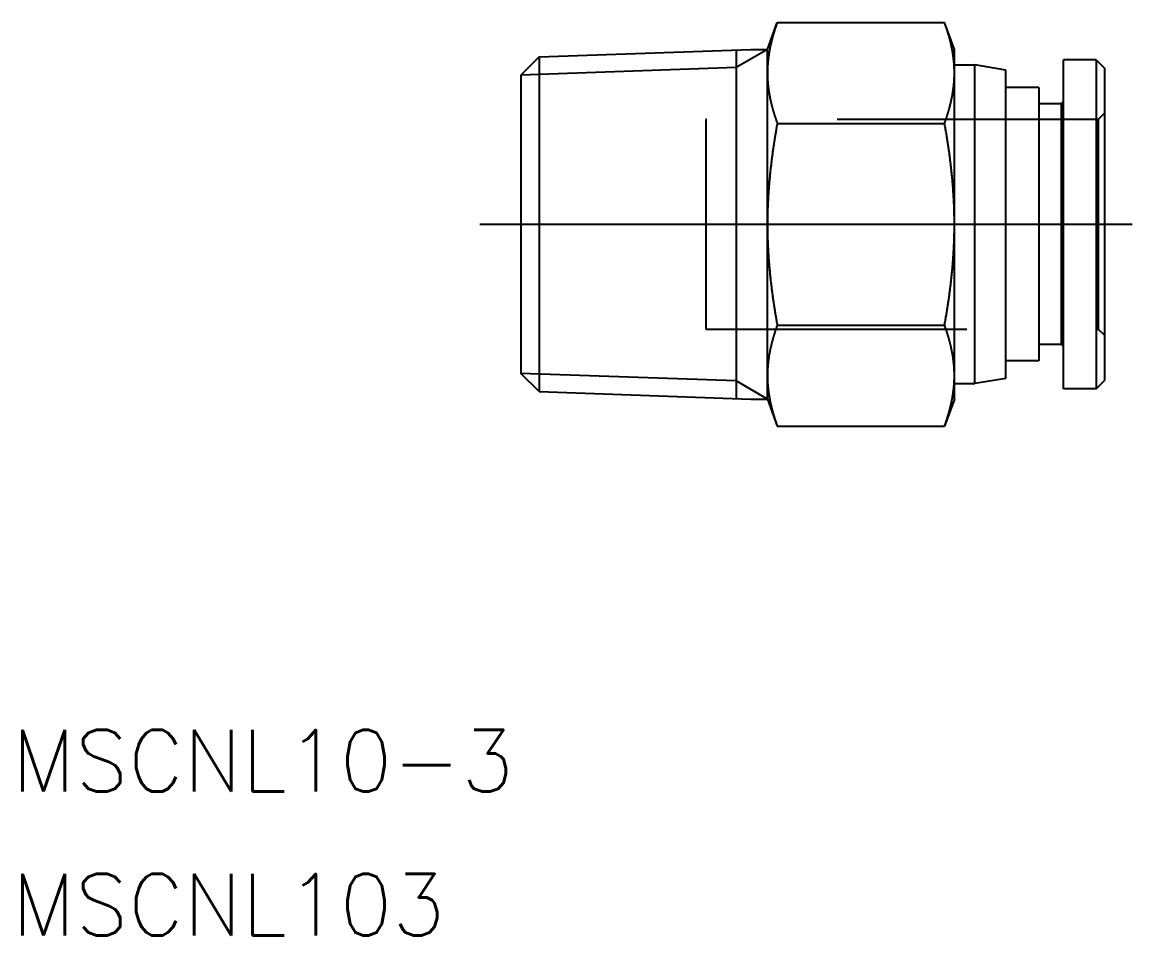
# Model space of a CAD drawing. Extents: x -76.4 to 11.2, y -34.6 to 11.8.
# Drawn here: x -76.4 to -21.8, y -34.6 to 9.8 of the extents above; entities that cross this region are included whole.
import ezdxf

# ---------------------------------------------------------------- set-up
doc = ezdxf.new("R2010")
doc.units = 0
doc.linetypes.add('CENTER', pattern=[50.8, 31.75, -6.35, 6.35, -6.35])
doc.linetypes.add('DASHED', pattern=[19.05, 12.7, -6.35])
doc.layers.get('0').update_dxf_attribs({"linetype": 'CONTINUOUS'})
doc.layers.add('CENTER', color=1, linetype='CENTER')
doc.styles.get("Standard").update_dxf_attribs({"font": 'txt.shx', "height": 3, "bigfont": 'bigfont.shx'})

msp = doc.modelspace()

# ---------------------------------------------------------------- linework, layer by layer
at = {"color": 7, "linetype": 'CONTINUOUS'}
for p, q in [((-40.153, 8.5), (-39.674, 9.815)), ((-39.674, 9.815), (-31.532, 9.815)), ((-31.053, 8.5), (-31.532, 9.815)), ((-51.266, 8.14), (-40.964, 8.5)), ((-41.679, 8.475), (-41.679, -8.475)), ((-40.964, 8.5), (-40.153, 8.5)), ((-40.153, 7.361), (-40.153, 8.5)), ((-31.053, 7.361), (-31.053, 8.5)), ((-51.266, 8.14), (-52.153, 7.253)), ((-51.266, 8.14), (-51.266, -8.14)), ((-31.053, 7.75), (-30.053, 7.75)), ((-30.053, -7.75), (-30.053, 7.75)), ((-28.553, 7.5), (-30.053, 7.75)), ((-25.753, -8), (-25.753, 8)), ((-24.153, 8), (-25.753, 8)), ((-24.153, 8), (-24.153, -8)), ((-24.153, 8), (-23.753, 7.6)), ((-52.153, 7.253), (-52.153, -7.253)), ((-40.153, 0), (-40.153, 7.361)), ((-31.053, 0), (-31.053, 7.361)), ((-28.553, -7.5), (-28.553, 7.5)), ((-23.753, 7.6), (-23.753, -7.6)), ((-26.953, 6.65), (-28.553, 6.65)), ((-26.953, 6.65), (-26.953, -6.65)), ((-25.853, 5.85), (-26.953, 5.85)), ((-25.853, 5.85), (-25.753, 5.95)), ((-25.853, 5.85), (-25.853, -5.85)), ((-39.674, 4.907), (-31.532, 4.907)), ((-40.153, -7.361), (-40.153, 0)), ((-31.053, -7.361), (-31.053, 0)), ((-39.674, -4.907), (-31.532, -4.907)), ((-25.853, -5.85), (-26.953, -5.85)), ((-25.853, -5.85), (-25.753, -5.95)), ((-26.953, -6.65), (-28.553, -6.65)), ((-51.266, -8.14), (-52.153, -7.253)), ((-40.153, -8.5), (-40.153, -7.361)), ((-31.053, -8.5), (-31.053, -7.361)), ((-28.553, -7.5), (-30.053, -7.75)), ((-24.153, -8), (-23.753, -7.6)), ((-51.266, -8.14), (-40.964, -8.5)), ((-31.053, -7.75), (-30.053, -7.75)), ((-24.153, -8), (-25.753, -8)), ((-40.964, -8.5), (-40.153, -8.5)), ((-40.153, -8.5), (-39.674, -9.815)), ((-31.053, -8.5), (-31.532, -9.815)), ((-39.674, -9.815), (-31.532, -9.815))]:
    msp.add_line(p, q, dxfattribs=at)
at = {"color": 3, "linetype": 'CONTINUOUS'}
for p, q in [((-40.153, 8.5), (-41.679, 7.619)), ((-41.679, 7.619), (-52.153, 7.253)), ((-41.679, -7.619), (-52.153, -7.253)), ((-40.153, -8.5), (-41.679, -7.619))]:
    msp.add_line(p, q, dxfattribs=at)
at = {"color": 3, "linetype": 'DASHED'}
for p, q in [((-24.053, 5.1), (-43.153, 5.1)), ((-43.153, 5.1), (-43.153, -5.1)), ((-23.753, 5.4), (-24.053, 5.1)), ((-24.053, 5.1), (-24.053, -5.1)), ((-43.153, -5.1), (-24.053, -5.1)), ((-24.053, -5.1), (-23.753, -5.4))]:
    msp.add_line(p, q, dxfattribs=at)
at = {"color": 7}
for points in [[(-39.675, 9.815, 0), (-39.684, 9.787, 0), (-39.694, 9.76, 0), (-39.704, 9.732, 0), (-39.714, 9.705, 0), (-39.723, 9.678, 0), (-39.733, 9.651, 0), (-39.742, 9.623, 0), (-39.751, 9.596, 0), (-39.761, 9.569, 0), (-39.77, 9.542, 0), (-39.778, 9.515, 0), (-39.787, 9.489, 0), (-39.796, 9.462, 0), (-39.804, 9.435, 0), (-39.813, 9.408, 0), (-39.821, 9.382, 0), (-39.83, 9.355, 0), (-39.838, 9.329, 0), (-39.846, 9.302, 0), (-39.854, 9.276, 0), (-39.861, 9.25, 0), (-39.869, 9.223, 0), (-39.877, 9.197, 0), (-39.884, 9.171, 0), (-39.892, 9.145, 0), (-39.899, 9.119, 0), (-39.906, 9.093, 0), (-39.913, 9.067, 0), (-39.92, 9.041, 0), (-39.927, 9.015, 0), (-39.934, 8.989, 0), (-39.941, 8.963, 0), (-39.947, 8.937, 0), (-39.954, 8.912, 0), (-39.96, 8.886, 0), (-39.966, 8.86, 0), (-39.972, 8.835, 0), (-39.978, 8.809, 0), (-39.984, 8.783, 0), (-39.99, 8.758, 0), (-39.996, 8.732, 0), (-40.002, 8.707, 0), (-40.007, 8.681, 0), (-40.013, 8.656, 0), (-40.018, 8.63, 0), (-40.023, 8.605, 0), (-40.029, 8.58, 0), (-40.033, 8.554, 0), (-40.038, 8.529, 0), (-40.043, 8.503, 0), (-40.048, 8.478, 0), (-40.053, 8.453, 0), (-40.057, 8.428, 0), (-40.062, 8.402, 0), (-40.066, 8.377, 0), (-40.07, 8.352, 0), (-40.074, 8.326, 0), (-40.078, 8.301, 0), (-40.082, 8.276, 0), (-40.086, 8.251, 0), (-40.09, 8.226, 0), (-40.093, 8.2, 0), (-40.097, 8.175, 0), (-40.1, 8.15, 0), (-40.104, 8.125, 0), (-40.107, 8.099, 0), (-40.11, 8.074, 0), (-40.113, 8.049, 0), (-40.116, 8.024, 0), (-40.118, 7.998, 0), (-40.121, 7.973, 0), (-40.124, 7.948, 0), (-40.126, 7.923, 0), (-40.129, 7.897, 0), (-40.131, 7.872, 0), (-40.133, 7.847, 0), (-40.135, 7.821, 0), (-40.137, 7.796, 0), (-40.139, 7.771, 0), (-40.141, 7.745, 0), (-40.142, 7.72, 0), (-40.144, 7.695, 0), (-40.145, 7.669, 0), (-40.146, 7.644, 0), (-40.147, 7.618, 0), (-40.148, 7.593, 0), (-40.15, 7.567, 0), (-40.15, 7.541, 0), (-40.151, 7.516, 0), (-40.152, 7.49, 0), (-40.152, 7.464, 0), (-40.153, 7.439, 0), (-40.153, 7.413, 0), (-40.153, 7.387, 0), (-40.153, 7.361, 0)], [(-31.053, 7.361, 0), (-31.053, 7.387, 0), (-31.053, 7.413, 0), (-31.054, 7.439, 0), (-31.054, 7.464, 0), (-31.055, 7.49, 0), (-31.055, 7.516, 0), (-31.056, 7.541, 0), (-31.057, 7.567, 0), (-31.058, 7.593, 0), (-31.059, 7.618, 0), (-31.06, 7.644, 0), (-31.061, 7.669, 0), (-31.063, 7.695, 0), (-31.064, 7.72, 0), (-31.066, 7.745, 0), (-31.067, 7.771, 0), (-31.069, 7.796, 0), (-31.071, 7.821, 0), (-31.073, 7.847, 0), (-31.075, 7.872, 0), (-31.078, 7.897, 0), (-31.08, 7.923, 0), (-31.082, 7.948, 0), (-31.085, 7.973, 0), (-31.088, 7.998, 0), (-31.09, 8.024, 0), (-31.093, 8.049, 0), (-31.096, 8.074, 0), (-31.099, 8.099, 0), (-31.103, 8.125, 0), (-31.106, 8.15, 0), (-31.109, 8.175, 0), (-31.113, 8.2, 0), (-31.116, 8.226, 0), (-31.12, 8.251, 0), (-31.124, 8.276, 0), (-31.128, 8.301, 0), (-31.132, 8.326, 0), (-31.136, 8.352, 0), (-31.14, 8.377, 0), (-31.145, 8.402, 0), (-31.149, 8.428, 0), (-31.154, 8.453, 0), (-31.158, 8.478, 0), (-31.163, 8.503, 0), (-31.168, 8.529, 0), (-31.173, 8.554, 0), (-31.178, 8.58, 0), (-31.183, 8.605, 0), (-31.188, 8.63, 0), (-31.193, 8.656, 0), (-31.199, 8.681, 0), (-31.204, 8.707, 0), (-31.21, 8.732, 0), (-31.216, 8.758, 0), (-31.222, 8.783, 0), (-31.228, 8.809, 0), (-31.234, 8.835, 0), (-31.24, 8.86, 0), (-31.246, 8.886, 0), (-31.253, 8.912, 0), (-31.259, 8.937, 0), (-31.266, 8.963, 0), (-31.272, 8.989, 0), (-31.279, 9.015, 0), (-31.286, 9.041, 0), (-31.293, 9.067, 0), (-31.3, 9.093, 0), (-31.307, 9.119, 0), (-31.314, 9.145, 0), (-31.322, 9.171, 0), (-31.329, 9.197, 0), (-31.337, 9.223, 0), (-31.345, 9.25, 0), (-31.353, 9.276, 0), (-31.36, 9.302, 0), (-31.369, 9.329, 0), (-31.377, 9.355, 0), (-31.385, 9.382, 0), (-31.393, 9.408, 0), (-31.402, 9.435, 0), (-31.41, 9.462, 0), (-31.419, 9.489, 0), (-31.428, 9.515, 0), (-31.437, 9.542, 0), (-31.446, 9.569, 0), (-31.455, 9.596, 0), (-31.464, 9.623, 0), (-31.473, 9.651, 0), (-31.483, 9.678, 0), (-31.492, 9.705, 0), (-31.502, 9.732, 0), (-31.512, 9.76, 0), (-31.522, 9.787, 0), (-31.532, 9.815, 0)], [(-40.153, 7.361, 0), (-40.153, 7.335, 0), (-40.153, 7.31, 0), (-40.153, 7.284, 0), (-40.152, 7.258, 0), (-40.152, 7.232, 0), (-40.151, 7.207, 0), (-40.15, 7.181, 0), (-40.15, 7.155, 0), (-40.148, 7.13, 0), (-40.147, 7.104, 0), (-40.146, 7.079, 0), (-40.145, 7.053, 0), (-40.144, 7.028, 0), (-40.142, 7.002, 0), (-40.141, 6.977, 0), (-40.139, 6.952, 0), (-40.137, 6.926, 0), (-40.135, 6.901, 0), (-40.133, 6.876, 0), (-40.131, 6.85, 0), (-40.129, 6.825, 0), (-40.126, 6.8, 0), (-40.124, 6.774, 0), (-40.121, 6.749, 0), (-40.118, 6.724, 0), (-40.116, 6.699, 0), (-40.113, 6.673, 0), (-40.11, 6.648, 0), (-40.107, 6.623, 0), (-40.104, 6.598, 0), (-40.1, 6.573, 0), (-40.097, 6.547, 0), (-40.093, 6.522, 0), (-40.09, 6.497, 0), (-40.086, 6.472, 0), (-40.082, 6.446, 0), (-40.078, 6.421, 0), (-40.074, 6.396, 0), (-40.07, 6.371, 0), (-40.066, 6.345, 0), (-40.062, 6.32, 0), (-40.057, 6.295, 0), (-40.053, 6.27, 0), (-40.048, 6.244, 0), (-40.043, 6.219, 0), (-40.038, 6.194, 0), (-40.033, 6.168, 0), (-40.029, 6.143, 0), (-40.023, 6.118, 0), (-40.018, 6.092, 0), (-40.013, 6.067, 0), (-40.007, 6.041, 0), (-40.002, 6.016, 0), (-39.996, 5.99, 0), (-39.99, 5.965, 0), (-39.984, 5.939, 0), (-39.978, 5.914, 0), (-39.972, 5.888, 0), (-39.966, 5.862, 0), (-39.96, 5.837, 0), (-39.954, 5.811, 0), (-39.947, 5.785, 0), (-39.941, 5.759, 0), (-39.934, 5.733, 0), (-39.927, 5.708, 0), (-39.92, 5.682, 0), (-39.913, 5.656, 0), (-39.906, 5.63, 0), (-39.899, 5.604, 0), (-39.892, 5.578, 0), (-39.884, 5.551, 0), (-39.877, 5.525, 0), (-39.869, 5.499, 0), (-39.861, 5.473, 0), (-39.854, 5.446, 0), (-39.846, 5.42, 0), (-39.838, 5.394, 0), (-39.83, 5.367, 0), (-39.821, 5.341, 0), (-39.813, 5.314, 0), (-39.804, 5.287, 0), (-39.796, 5.261, 0), (-39.787, 5.234, 0), (-39.778, 5.207, 0), (-39.77, 5.18, 0), (-39.761, 5.153, 0), (-39.751, 5.126, 0), (-39.742, 5.099, 0), (-39.733, 5.072, 0), (-39.723, 5.045, 0), (-39.714, 5.017, 0), (-39.704, 4.99, 0), (-39.694, 4.963, 0), (-39.684, 4.935, 0), (-39.675, 4.907, 0)], [(-31.532, 4.907, 0), (-31.522, 4.935, 0), (-31.512, 4.963, 0), (-31.502, 4.99, 0), (-31.492, 5.017, 0), (-31.483, 5.045, 0), (-31.473, 5.072, 0), (-31.464, 5.099, 0), (-31.455, 5.126, 0), (-31.446, 5.153, 0), (-31.437, 5.18, 0), (-31.428, 5.207, 0), (-31.419, 5.234, 0), (-31.41, 5.261, 0), (-31.402, 5.287, 0), (-31.393, 5.314, 0), (-31.385, 5.341, 0), (-31.377, 5.367, 0), (-31.369, 5.394, 0), (-31.36, 5.42, 0), (-31.353, 5.446, 0), (-31.345, 5.473, 0), (-31.337, 5.499, 0), (-31.329, 5.525, 0), (-31.322, 5.551, 0), (-31.314, 5.578, 0), (-31.307, 5.604, 0), (-31.3, 5.63, 0), (-31.293, 5.656, 0), (-31.286, 5.682, 0), (-31.279, 5.708, 0), (-31.272, 5.733, 0), (-31.266, 5.759, 0), (-31.259, 5.785, 0), (-31.253, 5.811, 0), (-31.246, 5.837, 0), (-31.24, 5.862, 0), (-31.234, 5.888, 0), (-31.228, 5.914, 0), (-31.222, 5.939, 0), (-31.216, 5.965, 0), (-31.21, 5.99, 0), (-31.204, 6.016, 0), (-31.199, 6.041, 0), (-31.193, 6.067, 0), (-31.188, 6.092, 0), (-31.183, 6.118, 0), (-31.178, 6.143, 0), (-31.173, 6.168, 0), (-31.168, 6.194, 0), (-31.163, 6.219, 0), (-31.158, 6.244, 0), (-31.154, 6.27, 0), (-31.149, 6.295, 0), (-31.145, 6.32, 0), (-31.14, 6.345, 0), (-31.136, 6.371, 0), (-31.132, 6.396, 0), (-31.128, 6.421, 0), (-31.124, 6.446, 0), (-31.12, 6.472, 0), (-31.116, 6.497, 0), (-31.113, 6.522, 0), (-31.109, 6.547, 0), (-31.106, 6.573, 0), (-31.103, 6.598, 0), (-31.099, 6.623, 0), (-31.096, 6.648, 0), (-31.093, 6.673, 0), (-31.09, 6.699, 0), (-31.088, 6.724, 0), (-31.085, 6.749, 0), (-31.082, 6.774, 0), (-31.08, 6.8, 0), (-31.078, 6.825, 0), (-31.075, 6.85, 0), (-31.073, 6.876, 0), (-31.071, 6.901, 0), (-31.069, 6.926, 0), (-31.067, 6.952, 0), (-31.066, 6.977, 0), (-31.064, 7.002, 0), (-31.063, 7.028, 0), (-31.061, 7.053, 0), (-31.06, 7.079, 0), (-31.059, 7.104, 0), (-31.058, 7.13, 0), (-31.057, 7.155, 0), (-31.056, 7.181, 0), (-31.055, 7.207, 0), (-31.055, 7.232, 0), (-31.054, 7.258, 0), (-31.054, 7.284, 0), (-31.053, 7.31, 0), (-31.053, 7.335, 0), (-31.053, 7.361, 0)], [(-39.675, 4.907, 0), (-39.684, 4.852, 0), (-39.694, 4.797, 0), (-39.704, 4.742, 0), (-39.714, 4.688, 0), (-39.723, 4.633, 0), (-39.733, 4.579, 0), (-39.742, 4.524, 0), (-39.751, 4.47, 0), (-39.761, 4.416, 0), (-39.77, 4.362, 0), (-39.778, 4.308, 0), (-39.787, 4.255, 0), (-39.796, 4.201, 0), (-39.804, 4.148, 0), (-39.813, 4.094, 0), (-39.821, 4.041, 0), (-39.83, 3.988, 0), (-39.838, 3.935, 0), (-39.846, 3.882, 0), (-39.854, 3.83, 0), (-39.861, 3.777, 0), (-39.869, 3.724, 0), (-39.877, 3.672, 0), (-39.884, 3.62, 0), (-39.892, 3.567, 0), (-39.899, 3.515, 0), (-39.906, 3.463, 0), (-39.913, 3.411, 0), (-39.92, 3.359, 0), (-39.927, 3.307, 0), (-39.934, 3.256, 0), (-39.941, 3.204, 0), (-39.947, 3.152, 0), (-39.954, 3.101, 0), (-39.96, 3.049, 0), (-39.966, 2.998, 0), (-39.972, 2.947, 0), (-39.978, 2.895, 0), (-39.984, 2.844, 0), (-39.99, 2.793, 0), (-39.996, 2.742, 0), (-40.002, 2.691, 0), (-40.007, 2.64, 0), (-40.013, 2.589, 0), (-40.018, 2.538, 0), (-40.023, 2.487, 0), (-40.029, 2.437, 0), (-40.033, 2.386, 0), (-40.038, 2.335, 0), (-40.043, 2.284, 0), (-40.048, 2.234, 0), (-40.053, 2.183, 0), (-40.057, 2.133, 0), (-40.062, 2.082, 0), (-40.066, 2.032, 0), (-40.07, 1.981, 0), (-40.074, 1.93, 0), (-40.078, 1.88, 0), (-40.082, 1.83, 0), (-40.086, 1.779, 0), (-40.09, 1.729, 0), (-40.093, 1.678, 0), (-40.097, 1.628, 0), (-40.1, 1.577, 0), (-40.104, 1.527, 0), (-40.107, 1.476, 0), (-40.11, 1.426, 0), (-40.113, 1.375, 0), (-40.116, 1.325, 0), (-40.118, 1.275, 0), (-40.121, 1.224, 0), (-40.124, 1.173, 0), (-40.126, 1.123, 0), (-40.129, 1.072, 0), (-40.131, 1.022, 0), (-40.133, 0.971, 0), (-40.135, 0.921, 0), (-40.137, 0.87, 0), (-40.139, 0.819, 0), (-40.141, 0.768, 0), (-40.142, 0.717, 0), (-40.144, 0.667, 0), (-40.145, 0.616, 0), (-40.146, 0.565, 0), (-40.147, 0.514, 0), (-40.148, 0.463, 0), (-40.15, 0.412, 0), (-40.15, 0.36, 0), (-40.151, 0.309, 0), (-40.152, 0.258, 0), (-40.152, 0.206, 0), (-40.153, 0.155, 0), (-40.153, 0.103, 0), (-40.153, 0.052, 0), (-40.153, 0, 0)], [(-31.053, 0, 0), (-31.053, 0.052, 0), (-31.053, 0.103, 0), (-31.054, 0.155, 0), (-31.054, 0.206, 0), (-31.055, 0.258, 0), (-31.055, 0.309, 0), (-31.056, 0.36, 0), (-31.057, 0.412, 0), (-31.058, 0.463, 0), (-31.059, 0.514, 0), (-31.06, 0.565, 0), (-31.061, 0.616, 0), (-31.063, 0.667, 0), (-31.064, 0.717, 0), (-31.066, 0.768, 0), (-31.067, 0.819, 0), (-31.069, 0.87, 0), (-31.071, 0.921, 0), (-31.073, 0.971, 0), (-31.075, 1.022, 0), (-31.078, 1.072, 0), (-31.08, 1.123, 0), (-31.082, 1.173, 0), (-31.085, 1.224, 0), (-31.088, 1.275, 0), (-31.09, 1.325, 0), (-31.093, 1.375, 0), (-31.096, 1.426, 0), (-31.099, 1.476, 0), (-31.103, 1.527, 0), (-31.106, 1.577, 0), (-31.109, 1.628, 0), (-31.113, 1.678, 0), (-31.116, 1.729, 0), (-31.12, 1.779, 0), (-31.124, 1.83, 0), (-31.128, 1.88, 0), (-31.132, 1.93, 0), (-31.136, 1.981, 0), (-31.14, 2.032, 0), (-31.145, 2.082, 0), (-31.149, 2.133, 0), (-31.154, 2.183, 0), (-31.158, 2.234, 0), (-31.163, 2.284, 0), (-31.168, 2.335, 0), (-31.173, 2.386, 0), (-31.178, 2.437, 0), (-31.183, 2.487, 0), (-31.188, 2.538, 0), (-31.193, 2.589, 0), (-31.199, 2.64, 0), (-31.204, 2.691, 0), (-31.21, 2.742, 0), (-31.216, 2.793, 0), (-31.222, 2.844, 0), (-31.228, 2.895, 0), (-31.234, 2.947, 0), (-31.24, 2.998, 0), (-31.246, 3.049, 0), (-31.253, 3.101, 0), (-31.259, 3.152, 0), (-31.266, 3.204, 0), (-31.272, 3.256, 0), (-31.279, 3.307, 0), (-31.286, 3.359, 0), (-31.293, 3.411, 0), (-31.3, 3.463, 0), (-31.307, 3.515, 0), (-31.314, 3.567, 0), (-31.322, 3.62, 0), (-31.329, 3.672, 0), (-31.337, 3.724, 0), (-31.345, 3.777, 0), (-31.353, 3.83, 0), (-31.36, 3.882, 0), (-31.369, 3.935, 0), (-31.377, 3.988, 0), (-31.385, 4.041, 0), (-31.393, 4.094, 0), (-31.402, 4.148, 0), (-31.41, 4.201, 0), (-31.419, 4.255, 0), (-31.428, 4.308, 0), (-31.437, 4.362, 0), (-31.446, 4.416, 0), (-31.455, 4.47, 0), (-31.464, 4.524, 0), (-31.473, 4.579, 0), (-31.483, 4.633, 0), (-31.492, 4.688, 0), (-31.502, 4.742, 0), (-31.512, 4.797, 0), (-31.522, 4.852, 0), (-31.532, 4.907, 0)], [(-40.153, 0, 0), (-40.153, -0.052, 0), (-40.153, -0.103, 0), (-40.153, -0.155, 0), (-40.152, -0.206, 0), (-40.152, -0.258, 0), (-40.151, -0.309, 0), (-40.15, -0.36, 0), (-40.15, -0.412, 0), (-40.148, -0.463, 0), (-40.147, -0.514, 0), (-40.146, -0.565, 0), (-40.145, -0.616, 0), (-40.144, -0.667, 0), (-40.142, -0.717, 0), (-40.141, -0.768, 0), (-40.139, -0.819, 0), (-40.137, -0.87, 0), (-40.135, -0.921, 0), (-40.133, -0.971, 0), (-40.131, -1.022, 0), (-40.129, -1.072, 0), (-40.126, -1.123, 0), (-40.124, -1.173, 0), (-40.121, -1.224, 0), (-40.118, -1.275, 0), (-40.116, -1.325, 0), (-40.113, -1.375, 0), (-40.11, -1.426, 0), (-40.107, -1.476, 0), (-40.104, -1.527, 0), (-40.1, -1.577, 0), (-40.097, -1.628, 0), (-40.093, -1.678, 0), (-40.09, -1.729, 0), (-40.086, -1.779, 0), (-40.082, -1.83, 0), (-40.078, -1.88, 0), (-40.074, -1.93, 0), (-40.07, -1.981, 0), (-40.066, -2.032, 0), (-40.062, -2.082, 0), (-40.057, -2.133, 0), (-40.053, -2.183, 0), (-40.048, -2.234, 0), (-40.043, -2.284, 0), (-40.038, -2.335, 0), (-40.033, -2.386, 0), (-40.029, -2.437, 0), (-40.023, -2.487, 0), (-40.018, -2.538, 0), (-40.013, -2.589, 0), (-40.007, -2.64, 0), (-40.002, -2.691, 0), (-39.996, -2.742, 0), (-39.99, -2.793, 0), (-39.984, -2.844, 0), (-39.978, -2.895, 0), (-39.972, -2.947, 0), (-39.966, -2.998, 0), (-39.96, -3.049, 0), (-39.954, -3.101, 0), (-39.947, -3.152, 0), (-39.941, -3.204, 0), (-39.934, -3.256, 0), (-39.927, -3.307, 0), (-39.92, -3.359, 0), (-39.913, -3.411, 0), (-39.906, -3.463, 0), (-39.899, -3.515, 0), (-39.892, -3.567, 0), (-39.884, -3.62, 0), (-39.877, -3.672, 0), (-39.869, -3.724, 0), (-39.861, -3.777, 0), (-39.854, -3.83, 0), (-39.846, -3.882, 0), (-39.838, -3.935, 0), (-39.83, -3.988, 0), (-39.821, -4.041, 0), (-39.813, -4.094, 0), (-39.804, -4.148, 0), (-39.796, -4.201, 0), (-39.787, -4.255, 0), (-39.778, -4.308, 0), (-39.77, -4.362, 0), (-39.761, -4.416, 0), (-39.751, -4.47, 0), (-39.742, -4.524, 0), (-39.733, -4.579, 0), (-39.723, -4.633, 0), (-39.714, -4.688, 0), (-39.704, -4.742, 0), (-39.694, -4.797, 0), (-39.684, -4.852, 0), (-39.675, -4.907, 0)], [(-31.532, -4.907, 0), (-31.522, -4.852, 0), (-31.512, -4.797, 0), (-31.502, -4.742, 0), (-31.492, -4.688, 0), (-31.483, -4.633, 0), (-31.473, -4.579, 0), (-31.464, -4.524, 0), (-31.455, -4.47, 0), (-31.446, -4.416, 0), (-31.437, -4.362, 0), (-31.428, -4.308, 0), (-31.419, -4.255, 0), (-31.41, -4.201, 0), (-31.402, -4.148, 0), (-31.393, -4.094, 0), (-31.385, -4.041, 0), (-31.377, -3.988, 0), (-31.369, -3.935, 0), (-31.36, -3.882, 0), (-31.353, -3.83, 0), (-31.345, -3.777, 0), (-31.337, -3.724, 0), (-31.329, -3.672, 0), (-31.322, -3.62, 0), (-31.314, -3.567, 0), (-31.307, -3.515, 0), (-31.3, -3.463, 0), (-31.293, -3.411, 0), (-31.286, -3.359, 0), (-31.279, -3.307, 0), (-31.272, -3.256, 0), (-31.266, -3.204, 0), (-31.259, -3.152, 0), (-31.253, -3.101, 0), (-31.246, -3.049, 0), (-31.24, -2.998, 0), (-31.234, -2.947, 0), (-31.228, -2.895, 0), (-31.222, -2.844, 0), (-31.216, -2.793, 0), (-31.21, -2.742, 0), (-31.204, -2.691, 0), (-31.199, -2.64, 0), (-31.193, -2.589, 0), (-31.188, -2.538, 0), (-31.183, -2.487, 0), (-31.178, -2.437, 0), (-31.173, -2.386, 0), (-31.168, -2.335, 0), (-31.163, -2.284, 0), (-31.158, -2.234, 0), (-31.154, -2.183, 0), (-31.149, -2.133, 0), (-31.145, -2.082, 0), (-31.14, -2.032, 0), (-31.136, -1.981, 0), (-31.132, -1.93, 0), (-31.128, -1.88, 0), (-31.124, -1.83, 0), (-31.12, -1.779, 0), (-31.116, -1.729, 0), (-31.113, -1.678, 0), (-31.109, -1.628, 0), (-31.106, -1.577, 0), (-31.103, -1.527, 0), (-31.099, -1.476, 0), (-31.096, -1.426, 0), (-31.093, -1.375, 0), (-31.09, -1.325, 0), (-31.088, -1.275, 0), (-31.085, -1.224, 0), (-31.082, -1.173, 0), (-31.08, -1.123, 0), (-31.078, -1.072, 0), (-31.075, -1.022, 0), (-31.073, -0.971, 0), (-31.071, -0.921, 0), (-31.069, -0.87, 0), (-31.067, -0.819, 0), (-31.066, -0.768, 0), (-31.064, -0.717, 0), (-31.063, -0.667, 0), (-31.061, -0.616, 0), (-31.06, -0.565, 0), (-31.059, -0.514, 0), (-31.058, -0.463, 0), (-31.057, -0.412, 0), (-31.056, -0.36, 0), (-31.055, -0.309, 0), (-31.055, -0.258, 0), (-31.054, -0.206, 0), (-31.054, -0.155, 0), (-31.053, -0.103, 0), (-31.053, -0.052, 0), (-31.053, 0, 0)], [(-39.675, -4.907, 0), (-39.684, -4.935, 0), (-39.694, -4.963, 0), (-39.704, -4.99, 0), (-39.714, -5.017, 0), (-39.723, -5.045, 0), (-39.733, -5.072, 0), (-39.742, -5.099, 0), (-39.751, -5.126, 0), (-39.761, -5.153, 0), (-39.77, -5.18, 0), (-39.778, -5.207, 0), (-39.787, -5.234, 0), (-39.796, -5.261, 0), (-39.804, -5.287, 0), (-39.813, -5.314, 0), (-39.821, -5.341, 0), (-39.83, -5.367, 0), (-39.838, -5.394, 0), (-39.846, -5.42, 0), (-39.854, -5.446, 0), (-39.861, -5.473, 0), (-39.869, -5.499, 0), (-39.877, -5.525, 0), (-39.884, -5.551, 0), (-39.892, -5.578, 0), (-39.899, -5.604, 0), (-39.906, -5.63, 0), (-39.913, -5.656, 0), (-39.92, -5.682, 0), (-39.927, -5.708, 0), (-39.934, -5.733, 0), (-39.941, -5.759, 0), (-39.947, -5.785, 0), (-39.954, -5.811, 0), (-39.96, -5.837, 0), (-39.966, -5.862, 0), (-39.972, -5.888, 0), (-39.978, -5.914, 0), (-39.984, -5.939, 0), (-39.99, -5.965, 0), (-39.996, -5.99, 0), (-40.002, -6.016, 0), (-40.007, -6.041, 0), (-40.013, -6.067, 0), (-40.018, -6.092, 0), (-40.023, -6.118, 0), (-40.029, -6.143, 0), (-40.033, -6.168, 0), (-40.038, -6.194, 0), (-40.043, -6.219, 0), (-40.048, -6.244, 0), (-40.053, -6.27, 0), (-40.057, -6.295, 0), (-40.062, -6.32, 0), (-40.066, -6.345, 0), (-40.07, -6.371, 0), (-40.074, -6.396, 0), (-40.078, -6.421, 0), (-40.082, -6.446, 0), (-40.086, -6.472, 0), (-40.09, -6.497, 0), (-40.093, -6.522, 0), (-40.097, -6.547, 0), (-40.1, -6.573, 0), (-40.104, -6.598, 0), (-40.107, -6.623, 0), (-40.11, -6.648, 0), (-40.113, -6.673, 0), (-40.116, -6.699, 0), (-40.118, -6.724, 0), (-40.121, -6.749, 0), (-40.124, -6.774, 0), (-40.126, -6.8, 0), (-40.129, -6.825, 0), (-40.131, -6.85, 0), (-40.133, -6.876, 0), (-40.135, -6.901, 0), (-40.137, -6.926, 0), (-40.139, -6.952, 0), (-40.141, -6.977, 0), (-40.142, -7.002, 0), (-40.144, -7.028, 0), (-40.145, -7.053, 0), (-40.146, -7.079, 0), (-40.147, -7.104, 0), (-40.148, -7.13, 0), (-40.15, -7.155, 0), (-40.15, -7.181, 0), (-40.151, -7.207, 0), (-40.152, -7.232, 0), (-40.152, -7.258, 0), (-40.153, -7.284, 0), (-40.153, -7.31, 0), (-40.153, -7.335, 0), (-40.153, -7.361, 0)], [(-31.053, -7.361, 0), (-31.053, -7.335, 0), (-31.053, -7.31, 0), (-31.054, -7.284, 0), (-31.054, -7.258, 0), (-31.055, -7.232, 0), (-31.055, -7.207, 0), (-31.056, -7.181, 0), (-31.057, -7.155, 0), (-31.058, -7.13, 0), (-31.059, -7.104, 0), (-31.06, -7.079, 0), (-31.061, -7.053, 0), (-31.063, -7.028, 0), (-31.064, -7.002, 0), (-31.066, -6.977, 0), (-31.067, -6.952, 0), (-31.069, -6.926, 0), (-31.071, -6.901, 0), (-31.073, -6.876, 0), (-31.075, -6.85, 0), (-31.078, -6.825, 0), (-31.08, -6.8, 0), (-31.082, -6.774, 0), (-31.085, -6.749, 0), (-31.088, -6.724, 0), (-31.09, -6.699, 0), (-31.093, -6.673, 0), (-31.096, -6.648, 0), (-31.099, -6.623, 0), (-31.103, -6.598, 0), (-31.106, -6.573, 0), (-31.109, -6.547, 0), (-31.113, -6.522, 0), (-31.116, -6.497, 0), (-31.12, -6.472, 0), (-31.124, -6.446, 0), (-31.128, -6.421, 0), (-31.132, -6.396, 0), (-31.136, -6.371, 0), (-31.14, -6.345, 0), (-31.145, -6.32, 0), (-31.149, -6.295, 0), (-31.154, -6.27, 0), (-31.158, -6.244, 0), (-31.163, -6.219, 0), (-31.168, -6.194, 0), (-31.173, -6.168, 0), (-31.178, -6.143, 0), (-31.183, -6.118, 0), (-31.188, -6.092, 0), (-31.193, -6.067, 0), (-31.199, -6.041, 0), (-31.204, -6.016, 0), (-31.21, -5.99, 0), (-31.216, -5.965, 0), (-31.222, -5.939, 0), (-31.228, -5.914, 0), (-31.234, -5.888, 0), (-31.24, -5.862, 0), (-31.246, -5.837, 0), (-31.253, -5.811, 0), (-31.259, -5.785, 0), (-31.266, -5.759, 0), (-31.272, -5.733, 0), (-31.279, -5.708, 0), (-31.286, -5.682, 0), (-31.293, -5.656, 0), (-31.3, -5.63, 0), (-31.307, -5.604, 0), (-31.314, -5.578, 0), (-31.322, -5.551, 0), (-31.329, -5.525, 0), (-31.337, -5.499, 0), (-31.345, -5.473, 0), (-31.353, -5.446, 0), (-31.36, -5.42, 0), (-31.369, -5.394, 0), (-31.377, -5.367, 0), (-31.385, -5.341, 0), (-31.393, -5.314, 0), (-31.402, -5.287, 0), (-31.41, -5.261, 0), (-31.419, -5.234, 0), (-31.428, -5.207, 0), (-31.437, -5.18, 0), (-31.446, -5.153, 0), (-31.455, -5.126, 0), (-31.464, -5.099, 0), (-31.473, -5.072, 0), (-31.483, -5.045, 0), (-31.492, -5.017, 0), (-31.502, -4.99, 0), (-31.512, -4.963, 0), (-31.522, -4.935, 0), (-31.532, -4.907, 0)], [(-40.153, -7.361, 0), (-40.153, -7.387, 0), (-40.153, -7.413, 0), (-40.153, -7.439, 0), (-40.152, -7.464, 0), (-40.152, -7.49, 0), (-40.151, -7.516, 0), (-40.15, -7.541, 0), (-40.15, -7.567, 0), (-40.148, -7.593, 0), (-40.147, -7.618, 0), (-40.146, -7.644, 0), (-40.145, -7.669, 0), (-40.144, -7.695, 0), (-40.142, -7.72, 0), (-40.141, -7.745, 0), (-40.139, -7.771, 0), (-40.137, -7.796, 0), (-40.135, -7.821, 0), (-40.133, -7.847, 0), (-40.131, -7.872, 0), (-40.129, -7.897, 0), (-40.126, -7.923, 0), (-40.124, -7.948, 0), (-40.121, -7.973, 0), (-40.118, -7.998, 0), (-40.116, -8.024, 0), (-40.113, -8.049, 0), (-40.11, -8.074, 0), (-40.107, -8.099, 0), (-40.104, -8.125, 0), (-40.1, -8.15, 0), (-40.097, -8.175, 0), (-40.093, -8.2, 0), (-40.09, -8.226, 0), (-40.086, -8.251, 0), (-40.082, -8.276, 0), (-40.078, -8.301, 0), (-40.074, -8.326, 0), (-40.07, -8.352, 0), (-40.066, -8.377, 0), (-40.062, -8.402, 0), (-40.057, -8.428, 0), (-40.053, -8.453, 0), (-40.048, -8.478, 0), (-40.043, -8.503, 0), (-40.038, -8.529, 0), (-40.033, -8.554, 0), (-40.029, -8.58, 0), (-40.023, -8.605, 0), (-40.018, -8.63, 0), (-40.013, -8.656, 0), (-40.007, -8.681, 0), (-40.002, -8.707, 0), (-39.996, -8.732, 0), (-39.99, -8.758, 0), (-39.984, -8.783, 0), (-39.978, -8.809, 0), (-39.972, -8.835, 0), (-39.966, -8.86, 0), (-39.96, -8.886, 0), (-39.954, -8.912, 0), (-39.947, -8.937, 0), (-39.941, -8.963, 0), (-39.934, -8.989, 0), (-39.927, -9.015, 0), (-39.92, -9.041, 0), (-39.913, -9.067, 0), (-39.906, -9.093, 0), (-39.899, -9.119, 0), (-39.892, -9.145, 0), (-39.884, -9.171, 0), (-39.877, -9.197, 0), (-39.869, -9.223, 0), (-39.861, -9.25, 0), (-39.854, -9.276, 0), (-39.846, -9.302, 0), (-39.838, -9.329, 0), (-39.83, -9.355, 0), (-39.821, -9.382, 0), (-39.813, -9.408, 0), (-39.804, -9.435, 0), (-39.796, -9.462, 0), (-39.787, -9.489, 0), (-39.778, -9.515, 0), (-39.77, -9.542, 0), (-39.761, -9.569, 0), (-39.751, -9.596, 0), (-39.742, -9.623, 0), (-39.733, -9.651, 0), (-39.723, -9.678, 0), (-39.714, -9.705, 0), (-39.704, -9.732, 0), (-39.694, -9.76, 0), (-39.684, -9.787, 0), (-39.675, -9.815, 0)], [(-31.532, -9.815, 0), (-31.522, -9.787, 0), (-31.512, -9.76, 0), (-31.502, -9.732, 0), (-31.492, -9.705, 0), (-31.483, -9.678, 0), (-31.473, -9.651, 0), (-31.464, -9.623, 0), (-31.455, -9.596, 0), (-31.446, -9.569, 0), (-31.437, -9.542, 0), (-31.428, -9.515, 0), (-31.419, -9.489, 0), (-31.41, -9.462, 0), (-31.402, -9.435, 0), (-31.393, -9.408, 0), (-31.385, -9.382, 0), (-31.377, -9.355, 0), (-31.369, -9.329, 0), (-31.36, -9.302, 0), (-31.353, -9.276, 0), (-31.345, -9.25, 0), (-31.337, -9.223, 0), (-31.329, -9.197, 0), (-31.322, -9.171, 0), (-31.314, -9.145, 0), (-31.307, -9.119, 0), (-31.3, -9.093, 0), (-31.293, -9.067, 0), (-31.286, -9.041, 0), (-31.279, -9.015, 0), (-31.272, -8.989, 0), (-31.266, -8.963, 0), (-31.259, -8.937, 0), (-31.253, -8.912, 0), (-31.246, -8.886, 0), (-31.24, -8.86, 0), (-31.234, -8.835, 0), (-31.228, -8.809, 0), (-31.222, -8.783, 0), (-31.216, -8.758, 0), (-31.21, -8.732, 0), (-31.204, -8.707, 0), (-31.199, -8.681, 0), (-31.193, -8.656, 0), (-31.188, -8.63, 0), (-31.183, -8.605, 0), (-31.178, -8.58, 0), (-31.173, -8.554, 0), (-31.168, -8.529, 0), (-31.163, -8.503, 0), (-31.158, -8.478, 0), (-31.154, -8.453, 0), (-31.149, -8.428, 0), (-31.145, -8.402, 0), (-31.14, -8.377, 0), (-31.136, -8.352, 0), (-31.132, -8.326, 0), (-31.128, -8.301, 0), (-31.124, -8.276, 0), (-31.12, -8.251, 0), (-31.116, -8.226, 0), (-31.113, -8.2, 0), (-31.109, -8.175, 0), (-31.106, -8.15, 0), (-31.103, -8.125, 0), (-31.099, -8.099, 0), (-31.096, -8.074, 0), (-31.093, -8.049, 0), (-31.09, -8.024, 0), (-31.088, -7.998, 0), (-31.085, -7.973, 0), (-31.082, -7.948, 0), (-31.08, -7.923, 0), (-31.078, -7.897, 0), (-31.075, -7.872, 0), (-31.073, -7.847, 0), (-31.071, -7.821, 0), (-31.069, -7.796, 0), (-31.067, -7.771, 0), (-31.066, -7.745, 0), (-31.064, -7.72, 0), (-31.063, -7.695, 0), (-31.061, -7.669, 0), (-31.06, -7.644, 0), (-31.059, -7.618, 0), (-31.058, -7.593, 0), (-31.057, -7.567, 0), (-31.056, -7.541, 0), (-31.055, -7.516, 0), (-31.055, -7.49, 0), (-31.054, -7.464, 0), (-31.054, -7.439, 0), (-31.053, -7.413, 0), (-31.053, -7.387, 0), (-31.053, -7.361, 0)]]:
    msp.add_polyline3d(points, dxfattribs=at)
at = {"layer": 'CENTER', "color": 1, "linetype": 'CENTER'}
msp.add_line((-54.153, 0), (-21.753, 0), dxfattribs=at)

# ---------------------------------------------------------------- texts
at = {"color": 7, "linetype": 'CONTINUOUS'}
for s, p in [('MSCNL10-3', (-76.916, -27.596)), ('MSCNL103', (-76.916, -34.596))]:
    msp.add_text(s, height=3, dxfattribs=at).set_placement(p)

doc.saveas('drawing.dxf')
